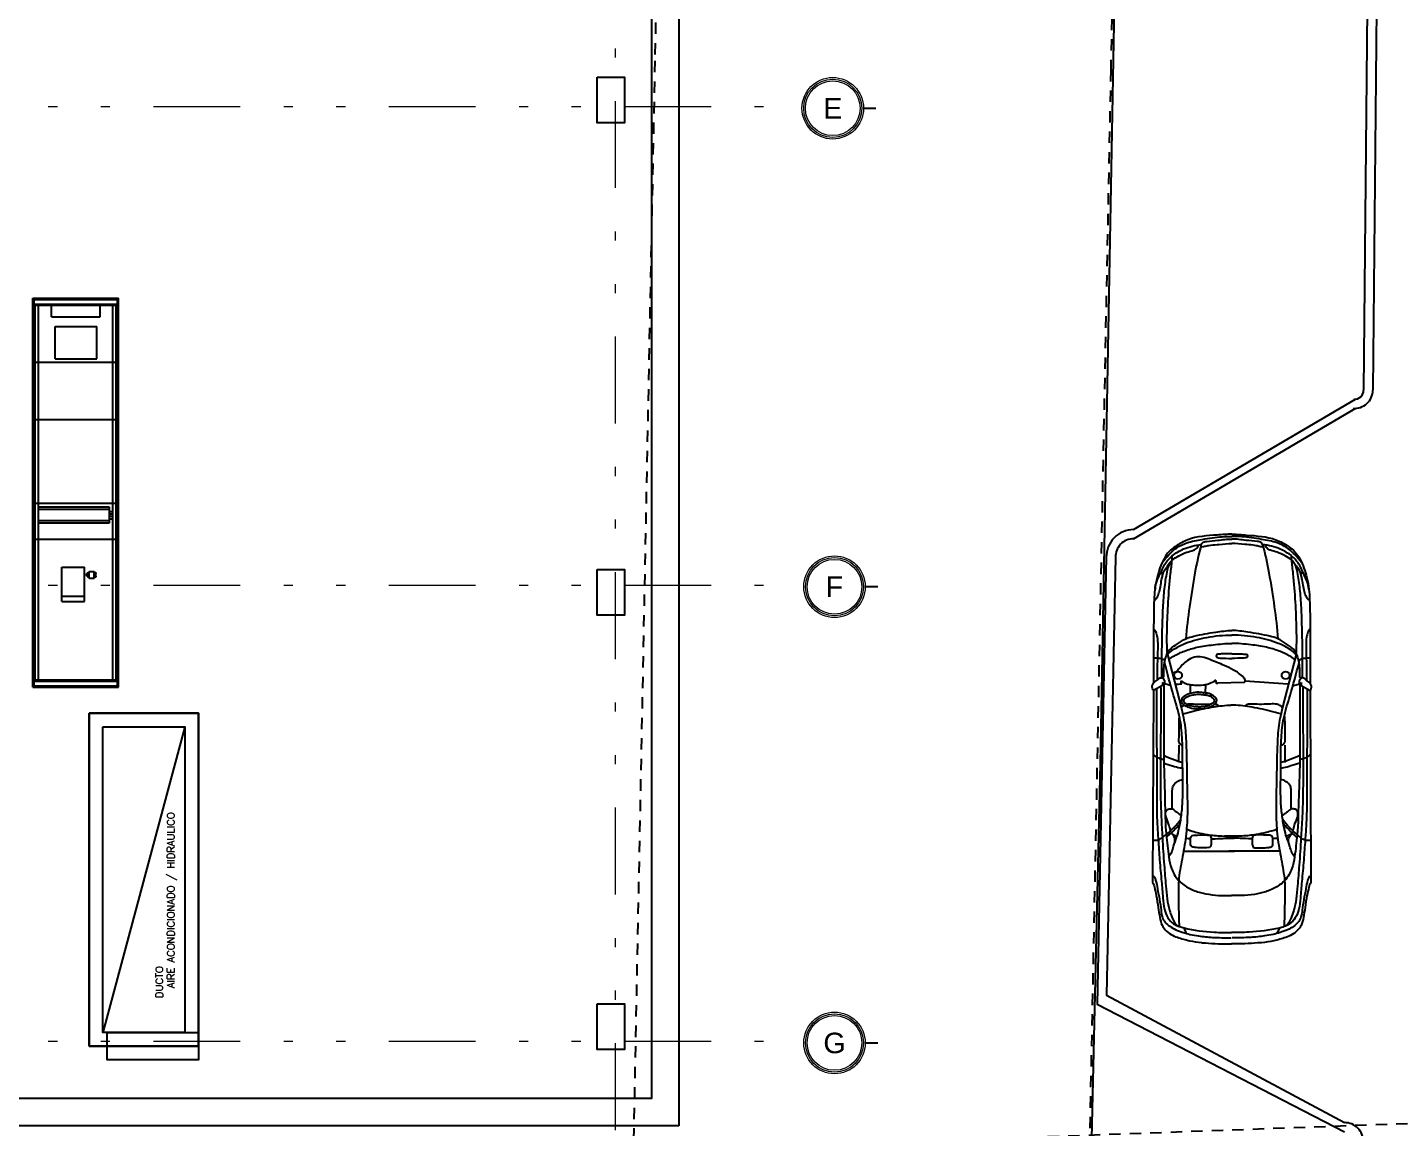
# Model space of a CAD drawing. Header units: millimetres. Extents: x 2056 to 4470, y 1400 to 3101.
# Drawn here: x 2316.67 to 2331.71, y 1516.87 to 1528.93 of the extents above; entities that cross this region are included whole.
import ezdxf
from ezdxf.enums import TextEntityAlignment as Align

# ---------------------------------------------------------------- set-up
doc = ezdxf.new("R2010")
doc.units = ezdxf.units.MM
doc.linetypes.add('DIVIDE', pattern=[31.75, 12.7, -6.35, 0, -6.35, 0, -6.35])
doc.linetypes.add('HIDDEN2', pattern=[0.1875, 0.125, -0.0625])
for name, color, linetype in [('0-PROYECCION', 8, 'HIDDEN2'), ('A-252', 252, 'Continuous'), ('A-253', 253, 'Continuous'), ('A-ANNO-DIMS-GRID', 195, 'Continuous'), ('A-ANNO-TEXT', 190, 'Continuous'), ('A-COLS-HTCH', 8, 'Continuous'), ('A-DUCT', 251, 'Continuous'), ('A-FLOR', 8, 'Continuous'), ('A-FURN', 252, 'Continuous'), ('A-GRID-COLS', 75, 'DIVIDE'), ('A-PLAN-2', 4, 'Continuous')]:
    doc.layers.add(name, color=color, linetype=linetype)
doc.layers.add('A-WALL', color=16, linetype='Continuous', lineweight=30)
doc.styles.add('ROMAN', font='arial.ttf')
doc.styles.add('ROMANS', font='romans')

# ---------------------------------------------------------------- blocks, each defined once
blk = doc.blocks.new('EJE LETRA')
at = {"const_width": 0.06}
blk.add_lwpolyline([(2.068, 0), (1.7, 0)], dxfattribs=at)
at = {"linetype": 'Continuous', "lineweight": 9}
for radius in [0.9, 0.85, 0.8]:
    blk.add_circle((0.8, 0), radius, dxfattribs=at)
at = {"lineweight": 9, "style": 'ROMAN'}
blk.add_attdef('A', (0.601, -0.273), '', height=0.6, dxfattribs=at)
blk = doc.blocks.new('EJES CUBIERTAS')
at = {"layer": 'A-COLS-HTCH'}
for points in [[(19.17, 14.145), (19.47, 14.145), (19.47, 13.645), (19.17, 13.645)], [(19.17, 8.751), (19.47, 8.751), (19.47, 8.251), (19.17, 8.251)], [(19.17, 3.991), (19.47, 3.991), (19.47, 3.491), (19.17, 3.491)], [(13.798, 3.678), (14.798, 3.678), (14.798, 3.378), (13.798, 3.378)]]:
    blk.add_lwpolyline(points, close=True, dxfattribs=at)
at = {"layer": 'A-GRID-COLS', "lineweight": 9, "ltscale": 0.075}
blk.add_line((19.37, 0.026), (19.37, 37.139), dxfattribs=at)
for points in [[(-3.765, 13.826), (21.433, 13.826)], [(-3.765, 8.581), (21.433, 8.581)], [(-3.765, 3.581), (21.433, 3.581)]]:
    blk.add_lwpolyline(points, dxfattribs=at)
at = {"layer": 'A-ANNO-DIMS-GRID'}
ref = blk.add_blockref('EJE LETRA', (21.453, 13.806, -0.229), dxfattribs=dict(at, xscale=0.375, yscale=0.3749999850988388, zscale=0.375))
ref.add_attrib('A', 'E', dxfattribs={"layer": '0', "lineweight": 9, "height": 0.225, "style": 'ROMAN'}).set_placement((21.753, 13.806, -0.229), align=Align.MIDDLE_CENTER)
ref = blk.add_blockref('EJE LETRA', (21.472, 8.562, -0.229), dxfattribs=dict(at, xscale=0.375, yscale=0.3749999850988388, zscale=0.375))
ref.add_attrib('A', 'F', dxfattribs={"layer": '0', "lineweight": 9, "height": 0.225, "style": 'ROMAN'}).set_placement((21.772, 8.562, -0.229), align=Align.MIDDLE_CENTER)
ref = blk.add_blockref('EJE LETRA', (21.472, 3.562, -0.229), dxfattribs=dict(at, xscale=0.375, yscale=0.3749999850988388, zscale=0.375))
ref.add_attrib('A', 'G', dxfattribs={"layer": '0', "lineweight": 9, "height": 0.225, "style": 'ROMAN'}).set_placement((21.772, 3.562, -0.229), align=Align.MIDDLE_CENTER)
blk = doc.blocks.new('CARRITO1')
for p, q in [((84.261, 353.856), (84.248, 353.869)), ((84.248, 353.869), (84.282, 353.869)), ((84.282, 353.785), (84.261, 353.856)), ((84.261, 353.856), (85.126, 353.855)), ((84.282, 353.869), (84.337, 353.97)), ((84.304, 353.889), (85.318, 353.891)), ((84.322, 353.936), (85.607, 353.932)), ((84.337, 353.97), (86.44, 353.975)), ((85.126, 353.855), (85.484, 353.844)), ((83.94, 353.817), (84.532, 353.662)), ((84.266, 353.726), (84.232, 353.257)), ((85.63, 353.762), (85.431, 353.761)), ((84.934, 353.691), (85.123, 353.693)), ((86.097, 353.637), (86.097, 353.078)), ((86.938, 353.633), (87, 353.605)), ((84.248, 353.244), (84.255, 352.957)), ((86.096, 352.581), (86.097, 353.139)), ((84.362, 352.822), (84.271, 352.824)), ((84.368, 352.658), (84.271, 352.658)), ((83.939, 352.404), (84.531, 352.559)), ((84.933, 352.529), (85.122, 352.526)), ((86.937, 352.584), (86.999, 352.611)), ((84.26, 352.365), (84.246, 352.352)), ((84.246, 352.352), (84.281, 352.352)), ((84.281, 352.436), (84.26, 352.365)), ((84.26, 352.365), (85.125, 352.365)), ((84.281, 352.352), (84.336, 352.251)), ((85.125, 352.365), (85.483, 352.375)), ((85.629, 352.456), (85.43, 352.458)), ((84.303, 352.332), (85.316, 352.328)), ((84.321, 352.284), (85.606, 352.287)), ((84.336, 352.251), (86.438, 352.242))]:
    blk.add_line(p, q)
for centre in [(84.169, 353.7), (84.168, 352.521)]:
    blk.add_ellipse(centre, major_axis=(0, 0.0429), ratio=0.983266, start_param=4.712389, end_param=10.995574)
for points, knots in [([(82.622, 353.112), (82.622, 353.166), (82.638, 353.327), (82.648, 353.548), (82.743, 353.715), (82.812, 353.807), (82.896, 353.861), (82.993, 353.904), (83.106, 353.933), (83.184, 353.953), (83.227, 353.954)], [0, 0, 0, 0, 0.16039, 0.479033, 0.632967, 0.722015, 0.817474, 0.927562, 1.03733, 1.167094, 1.167094, 1.167094, 1.167094]), ([(82.933, 353.875), (82.905, 353.852), (82.853, 353.808), (82.771, 353.725), (82.707, 353.6), (82.682, 353.457), (82.655, 353.293), (82.647, 353.183), (82.647, 353.112)], [0, 0, 0, 0, 0.1095129, 0.2035347, 0.3452507, 0.5161382, 0.6275464, 0.8383798, 0.8383798, 0.8383798, 0.8383798]), ([(83.227, 353.954), (83.168, 353.952), (83.071, 353.903), (82.943, 353.849), (82.848, 353.759), (82.77, 353.629), (82.744, 353.514), (82.736, 353.447)], [0, 0, 0, 0, 0.1772572, 0.3124951, 0.4151678, 0.5597243, 0.7575412, 0.7575412, 0.7575412, 0.7575412]), ([(83.049, 353.895), (83.051, 353.885), (83.049, 353.863), (83.022, 353.855), (82.991, 353.832), (82.951, 353.803), (82.894, 353.762), (82.859, 353.69), (82.819, 353.615), (82.806, 353.553), (82.792, 353.518), (82.779, 353.492), (82.756, 353.483), (82.741, 353.481)], [0, 0, 0, 0, 0.0304541, 0.0502818, 0.0786089, 0.1479133, 0.1986294, 0.2831705, 0.3780326, 0.4523267, 0.4667809, 0.4902599, 0.5347198, 0.5347198, 0.5347198, 0.5347198]), ([(82.946, 353.796), (82.967, 353.81), (83.023, 353.823), (83.139, 353.845), (83.303, 353.864), (83.508, 353.873), (83.739, 353.88), (83.969, 353.882), (84.127, 353.882), (84.197, 353.883)], [0, 0, 0, 0, 0.076148, 0.165903, 0.355672, 0.569871, 0.782325, 1.050047, 1.257936, 1.257936, 1.257936, 1.257936]), ([(83.345, 353.964), (83.343, 353.953), (83.317, 353.928), (83.266, 353.91), (83.196, 353.893), (83.131, 353.885), (83.078, 353.873), (83.051, 353.865), (83.039, 353.862)], [0, 0, 0, 0, 0.034703, 0.0959761, 0.1659336, 0.2471559, 0.2929944, 0.3295918, 0.3295918, 0.3295918, 0.3295918]), ([(83.227, 353.954), (83.265, 353.961), (83.411, 353.967), (83.662, 353.97), (83.967, 353.967), (84.165, 353.97), (84.256, 353.971)], [0, 0, 0, 0, 0.114897, 0.437061, 0.754269, 1.029686, 1.029686, 1.029686, 1.029686]), ([(83.666, 353.967), (83.671, 353.955), (83.704, 353.942), (83.761, 353.925), (83.86, 353.923), (84.017, 353.929), (84.144, 353.93), (84.224, 353.93)], [0, 0, 0, 0, 0.0364992, 0.0923739, 0.1867837, 0.3273982, 0.5667068, 0.5667068, 0.5667068, 0.5667068]), ([(84.178, 353.855), (84.15, 353.855), (84.095, 353.858), (84.015, 353.846), (83.941, 353.828), (83.872, 353.783), (83.824, 353.704), (83.765, 353.623), (83.727, 353.478), (83.698, 353.31), (83.678, 353.17), (83.678, 353.111)], [0, 0, 0, 0, 0.082256, 0.165174, 0.241383, 0.30939, 0.405348, 0.511507, 0.603349, 0.843635, 1.017671, 1.017671, 1.017671, 1.017671]), ([(83.979, 353.97), (83.98, 353.95), (83.983, 353.916), (83.987, 353.868), (84.006, 353.851), (84.014, 353.844)], [0, 0, 0, 0, 1.462159, 2.651105, 3.386321, 3.386321, 3.386321, 3.386321]), ([(84.197, 353.883), (84.195, 353.875), (84.197, 353.859), (84.182, 353.856), (84.178, 353.855)], [0, 0, 0, 0, 0.02274132, 0.03717479, 0.03717479, 0.03717479, 0.03717479]), ([(84.337, 353.97), (84.33, 353.975), (84.306, 353.99), (84.251, 353.978), (84.228, 353.929), (84.184, 353.889), (84.217, 353.847), (84.25, 353.845), (84.261, 353.856)], [0, 0, 0, 0, 0.024864, 0.0846267, 0.1362471, 0.1900683, 0.2245199, 0.2681841, 0.2681841, 0.2681841, 0.2681841]), ([(85.037, 353.971), (85.048, 353.96), (85.07, 353.935), (85.084, 353.894), (85.091, 353.865), (85.091, 353.852)], [1.808086, 1.808086, 1.808086, 1.808086, 2.918874, 4.131288, 5.10151, 5.10151, 5.10151, 5.10151]), ([(85.047, 353.855), (85.064, 353.826), (85.087, 353.755), (85.118, 353.687), (85.124, 353.648)], [0, 0, 0, 0, 0.1000351, 0.2184418, 0.2184418, 0.2184418, 0.2184418]), ([(85.13, 353.855), (85.144, 353.824), (85.159, 353.763), (85.182, 353.695), (85.186, 353.657), (85.186, 353.648)], [0, 0, 0, 0, 2.528586, 4.711885, 5.408215, 5.408215, 5.408215, 5.408215]), ([(85.318, 353.891), (85.453, 353.891), (85.664, 353.887), (85.974, 353.866), (86.15, 353.859), (86.249, 353.847)], [0, 0, 0, 0, 0.4042759, 0.6333827, 0.9326252, 0.9326252, 0.9326252, 0.9326252]), ([(85.607, 353.932), (85.674, 353.931), (85.795, 353.927), (85.99, 353.913), (86.198, 353.9), (86.411, 353.879), (86.591, 353.863), (86.726, 353.852), (86.826, 353.813), (86.894, 353.754), (86.923, 353.687), (86.964, 353.54), (86.984, 353.346), (86.989, 353.172), (86.989, 353.108)], [0, 0, 0, 0, 0.198873, 0.363323, 0.587433, 0.823543, 1.004622, 1.129816, 1.230113, 1.320655, 1.388577, 1.443334, 1.771447, 1.958652, 1.958652, 1.958652, 1.958652]), ([(85.979, 353.975), (85.977, 353.955), (85.983, 353.914), (85.947, 353.867), (85.878, 353.78), (85.81, 353.712), (85.748, 353.668)], [0, 0, 0, 0, 0.0597371, 0.1139981, 0.1672498, 0.3938869, 0.3938869, 0.3938869, 0.3938869]), ([(86.368, 353.972), (86.371, 353.965), (86.387, 353.952), (86.434, 353.934), (86.517, 353.922), (86.625, 353.898), (86.731, 353.884), (86.818, 353.873), (86.881, 353.838), (86.925, 353.785), (86.962, 353.719), (86.988, 353.642), (87.012, 353.559), (87.02, 353.502), (87.024, 353.47)], [0, 0, 0, 0, 0.0219205, 0.0572122, 0.1522539, 0.2718866, 0.3894011, 0.4710097, 0.5346344, 0.5986698, 0.6733118, 0.758696, 0.8351341, 0.9293726, 0.9293726, 0.9293726, 0.9293726]), ([(86.44, 353.975), (86.456, 353.965), (86.506, 353.953), (86.596, 353.93), (86.708, 353.915), (86.816, 353.898), (86.903, 353.879), (86.966, 353.833), (87.013, 353.775), (87.05, 353.683), (87.08, 353.571), (87.098, 353.468), (87.101, 353.41), (87.101, 353.396)], [0, 0, 0, 0, 0.056668, 0.14946, 0.28161, 0.392935, 0.481686, 0.542967, 0.622845, 0.69797, 0.833643, 0.965665, 1.00577, 1.00577, 1.00577, 1.00577]), ([(83.94, 353.817), (83.85, 353.823), (83.658, 353.822), (83.364, 353.81), (83.109, 353.791), (82.956, 353.772), (82.906, 353.767)], [0, 0, 0, 0, 0.269375, 0.574535, 0.885339, 1.036319, 1.036319, 1.036319, 1.036319]), ([(83.94, 353.817), (83.919, 353.793), (83.87, 353.732), (83.8, 353.588), (83.746, 353.375), (83.728, 353.202), (83.727, 353.111)], [0, 0, 0, 0, 0.0947759, 0.2311242, 0.4700259, 0.7400315, 0.7400315, 0.7400315, 0.7400315]), ([(83.995, 353.8), (83.98, 353.782), (83.944, 353.727), (83.899, 353.623), (83.855, 353.482), (83.833, 353.307), (83.819, 353.18), (83.819, 353.111)], [0, 0, 0, 0, 0.0708922, 0.1925846, 0.3348457, 0.5072814, 0.7109928, 0.7109928, 0.7109928, 0.7109928]), ([(86.158, 353.799), (86.143, 353.786), (86.107, 353.762), (86.031, 353.746), (85.946, 353.709), (85.83, 353.681), (85.695, 353.658), (85.489, 353.641), (85.249, 353.649), (85.019, 353.647), (84.823, 353.653), (84.624, 353.675), (84.355, 353.763), (84.15, 353.816), (84.03, 353.848)], [0, 0, 0, 0, 0.05975, 0.126928, 0.230034, 0.336675, 0.482225, 0.641324, 0.954906, 1.203173, 1.330375, 1.542773, 1.802261, 2.175545, 2.175545, 2.175545, 2.175545]), ([(85.431, 353.761), (85.414, 353.761), (85.374, 353.756), (85.333, 353.709), (85.312, 353.667), (85.313, 353.646)], [0, 0, 0, 0, 0.0486628, 0.1144515, 0.1777721, 0.1777721, 0.1777721, 0.1777721]), ([(85.484, 353.844), (85.544, 353.843), (85.67, 353.837), (85.814, 353.838), (85.979, 353.82), (86.121, 353.806), (86.246, 353.785), (86.287, 353.769)], [0, 0, 0, 0, 0.1783018, 0.3787173, 0.431954, 0.6762374, 0.8077184, 0.8077184, 0.8077184, 0.8077184]), ([(85.871, 353.781), (85.849, 353.786), (85.799, 353.798), (85.736, 353.829), (85.675, 353.841), (85.633, 353.815), (85.633, 353.781), (85.633, 353.752), (85.656, 353.736), (85.675, 353.701), (85.701, 353.679), (85.706, 353.66)], [0, 0, 0, 0, 0.0655106, 0.1550445, 0.2094604, 0.2438604, 0.287164, 0.3001388, 0.3275984, 0.3616951, 0.4200969, 0.4200969, 0.4200969, 0.4200969]), ([(85.942, 353.823), (85.926, 353.804), (85.879, 353.752), (85.829, 353.703), (85.794, 353.675)], [0, 0, 0, 0, 1.868162, 5.271297, 5.271297, 5.271297, 5.271297]), ([(85.898, 353.768), (85.91, 353.764), (85.922, 353.741), (85.931, 353.718), (85.934, 353.708)], [0, 0, 0, 0, 0.983949, 1.771691, 1.771691, 1.771691, 1.771691]), ([(85.995, 353.731), (85.977, 353.732), (85.938, 353.73), (85.914, 353.761), (85.898, 353.768)], [0, 0, 0, 0, 0.0535488, 0.1060573, 0.1060573, 0.1060573, 0.1060573]), ([(86.249, 353.847), (86.325, 353.844), (86.449, 353.832), (86.614, 353.818), (86.734, 353.797), (86.835, 353.758), (86.913, 353.723), (86.923, 353.682)], [0, 0, 0, 0, 0.2277977, 0.3719478, 0.4996814, 0.5863441, 0.709615, 0.709615, 0.709615, 0.709615]), ([(86.287, 353.769), (86.31, 353.761), (86.357, 353.738), (86.439, 353.68), (86.506, 353.578), (86.547, 353.475), (86.559, 353.412), (86.563, 353.393)], [0, 0, 0, 0, 0.0720749, 0.1581284, 0.2958089, 0.4262456, 0.4842292, 0.4842292, 0.4842292, 0.4842292]), ([(82.736, 353.447), (82.837, 353.477), (83.065, 353.523), (83.41, 353.576), (83.652, 353.608), (83.769, 353.616)], [0, 0, 0, 0, 0.317374, 0.69576, 1.04714, 1.04714, 1.04714, 1.04714]), ([(84.521, 353.663), (84.511, 353.657), (84.493, 353.634), (84.479, 353.582), (84.49, 353.47), (84.486, 353.369), (84.485, 353.275), (84.499, 353.259), (84.507, 353.253)], [0, 0, 0, 0, 0.842998, 2.122875, 3.997599, 9.174838, 10.012722, 10.751336, 10.751336, 10.751336, 10.751336]), ([(84.592, 353.644), (84.583, 353.607), (84.549, 353.496), (84.513, 353.315), (84.496, 353.17), (84.496, 353.101)], [0, 0, 0, 0, 0.1139079, 0.3411539, 0.543502, 0.543502, 0.543502, 0.543502]), ([(84.532, 353.662), (84.556, 353.656), (84.618, 353.644), (84.717, 353.622), (84.834, 353.614), (85.041, 353.603), (85.327, 353.603), (85.655, 353.59), (85.939, 353.607), (86.181, 353.651), (86.412, 353.697), (86.651, 353.688), (86.819, 353.69), (86.915, 353.683), (86.923, 353.682)], [0, 0, 0, 0, 0.073325, 0.188896, 0.303039, 0.425821, 0.811242, 1.159737, 1.41058, 1.660623, 1.899627, 2.11145, 2.377727, 2.401703, 2.401703, 2.401703, 2.401703]), ([(84.62, 353.687), (84.662, 353.691), (84.749, 353.689), (84.842, 353.691), (84.91, 353.693), (84.928, 353.671), (84.936, 353.656), (84.938, 353.65)], [0, 0, 0, 0, 3.267856, 6.568708, 7.399663, 8.099385, 8.621705, 8.621705, 8.621705, 8.621705]), ([(85.854, 353.604), (85.863, 353.592), (85.875, 353.551), (85.894, 353.476), (85.92, 353.364), (85.933, 353.21), (85.933, 353.094), (85.933, 353.03)], [0, 0, 0, 0, 0.0451009, 0.1211996, 0.2308505, 0.385263, 0.5739042, 0.5739042, 0.5739042, 0.5739042]), ([(85.917, 353.41), (85.917, 353.443), (85.922, 353.485), (85.921, 353.54), (85.949, 353.565), (85.986, 353.556), (86.022, 353.565), (86.044, 353.551), (86.053, 353.533), (86.061, 353.47), (86.062, 353.41), (86.057, 353.348), (86.041, 353.338), (86.018, 353.334), (85.985, 353.336), (85.953, 353.332), (85.921, 353.343), (85.919, 353.376), (85.917, 353.397), (85.917, 353.41)], [0, 0, 0, 0, 0.0969044, 0.1295913, 0.1506192, 0.1985921, 0.2360698, 0.2557908, 0.2719711, 0.2929882, 0.44406, 0.4519132, 0.4720918, 0.4918599, 0.5228758, 0.5707096, 0.5892096, 0.6145759, 0.654681, 0.654681, 0.654681, 0.654681]), ([(82.736, 353.447), (82.725, 353.445), (82.706, 353.426), (82.699, 353.361), (82.69, 353.256), (82.675, 353.163), (82.675, 353.112)], [0, 0, 0, 0, 0.0314754, 0.0702057, 0.1915753, 0.3439346, 0.3439346, 0.3439346, 0.3439346]), ([(82.758, 353.451), (82.761, 353.45), (82.761, 353.432), (82.755, 353.407), (82.741, 353.35), (82.738, 353.297), (82.731, 353.213), (82.724, 353.158), (82.724, 353.112)], [0, 0, 0, 0, 0.0114788, 0.0403472, 0.0875838, 0.1755608, 0.1991501, 0.3369659, 0.3369659, 0.3369659, 0.3369659]), ([(87.024, 353.47), (87.034, 353.42), (87.044, 353.3), (87.046, 353.181), (87.046, 353.113)], [0, 0, 0, 0, 0.1502861, 0.3522699, 0.3522699, 0.3522699, 0.3522699]), ([(83.933, 353.111), (83.933, 353.14), (83.931, 353.188), (83.937, 353.24), (83.936, 353.277), (83.954, 353.282), (83.968, 353.281), (83.979, 353.266), (83.981, 353.207), (83.983, 353.155), (83.985, 353.111)], [0, 0, 0, 0, 0.0857277, 0.1381048, 0.1641986, 0.1769751, 0.1890325, 0.2028129, 0.2286049, 0.3592554, 0.3592554, 0.3592554, 0.3592554]), ([(84.248, 353.244), (84.246, 353.25), (84.225, 353.267), (84.181, 353.232), (84.145, 353.189), (84.102, 353.115), (84.052, 353.012), (84.007, 352.896), (83.965, 352.789), (83.965, 352.699), (84.002, 352.624), (84.05, 352.567), (84.102, 352.532), (84.131, 352.495), (84.146, 352.47), (84.149, 352.459)], [0, 0, 0, 0, 0.527288, 1.647451, 3.487558, 5.099073, 7.968657, 12.238313, 14.475187, 16.613757, 18.744202, 20.639343, 22.223389, 23.452731, 24.286529, 24.286529, 24.286529, 24.286529]), ([(85.961, 353.335), (85.961, 353.33), (85.958, 353.246), (85.955, 353.162), (85.952, 353.082)], [11.235438, 11.235438, 11.235438, 11.235438, 11.552536, 17.586883, 17.586883, 17.586883, 17.586883]), ([(86.563, 353.393), (86.572, 353.346), (86.586, 353.251), (86.582, 353.156), (86.582, 353.108)], [0, 0, 0, 0, 0.140379, 0.2808468, 0.2808468, 0.2808468, 0.2808468]), ([(82.622, 353.112), (82.622, 353.057), (82.637, 352.897), (82.647, 352.675), (82.742, 352.509), (82.811, 352.416), (82.895, 352.362), (82.991, 352.319), (83.104, 352.29), (83.183, 352.27), (83.226, 352.269)], [0, 0, 0, 0, 0.16039, 0.479033, 0.632967, 0.722015, 0.817474, 0.927562, 1.03733, 1.167094, 1.167094, 1.167094, 1.167094]), ([(82.932, 352.348), (82.904, 352.371), (82.851, 352.415), (82.77, 352.499), (82.706, 352.624), (82.682, 352.766), (82.654, 352.931), (82.647, 353.04), (82.647, 353.112)], [0, 0, 0, 0, 0.1095129, 0.2035347, 0.3452507, 0.5161382, 0.6275464, 0.8383798, 0.8383798, 0.8383798, 0.8383798]), ([(82.735, 352.776), (82.725, 352.778), (82.705, 352.798), (82.698, 352.863), (82.69, 352.968), (82.675, 353.06), (82.675, 353.112)], [0, 0, 0, 0, 0.0314754, 0.0702057, 0.1915753, 0.3439346, 0.3439346, 0.3439346, 0.3439346]), ([(82.757, 352.772), (82.761, 352.773), (82.76, 352.792), (82.754, 352.817), (82.741, 352.873), (82.737, 352.926), (82.731, 353.011), (82.724, 353.065), (82.724, 353.112)], [0, 0, 0, 0, 0.0114788, 0.0403472, 0.0875838, 0.1755608, 0.1991501, 0.3369659, 0.3369659, 0.3369659, 0.3369659]), ([(84.176, 352.366), (84.149, 352.366), (84.094, 352.363), (84.014, 352.375), (83.94, 352.393), (83.871, 352.439), (83.823, 352.517), (83.764, 352.599), (83.726, 352.744), (83.698, 352.912), (83.678, 353.052), (83.678, 353.111)], [0, 0, 0, 0, 0.082256, 0.165174, 0.241383, 0.30939, 0.405348, 0.511507, 0.603349, 0.843635, 1.017671, 1.017671, 1.017671, 1.017671]), ([(83.939, 352.404), (83.918, 352.429), (83.869, 352.49), (83.799, 352.634), (83.746, 352.847), (83.727, 353.019), (83.727, 353.111)], [0, 0, 0, 0, 0.0947759, 0.2311242, 0.4700259, 0.7400315, 0.7400315, 0.7400315, 0.7400315]), ([(83.994, 352.421), (83.979, 352.439), (83.943, 352.494), (83.898, 352.598), (83.854, 352.74), (83.833, 352.915), (83.819, 353.042), (83.819, 353.111)], [0, 0, 0, 0, 0.0708922, 0.1925846, 0.3348457, 0.5072814, 0.7109928, 0.7109928, 0.7109928, 0.7109928]), ([(83.933, 353.111), (83.933, 353.082), (83.931, 353.033), (83.937, 352.982), (83.936, 352.945), (83.954, 352.939), (83.967, 352.94), (83.979, 352.956), (83.981, 353.014), (83.983, 353.066), (83.985, 353.111)], [0, 0, 0, 0, 0.0857277, 0.1381048, 0.1641986, 0.1769751, 0.1890325, 0.2028129, 0.2286049, 0.3592554, 0.3592554, 0.3592554, 0.3592554]), ([(85.606, 352.287), (85.672, 352.287), (85.793, 352.291), (85.989, 352.305), (86.197, 352.318), (86.409, 352.338), (86.589, 352.354), (86.725, 352.365), (86.825, 352.404), (86.893, 352.462), (86.922, 352.53), (86.963, 352.676), (86.984, 352.87), (86.989, 353.045), (86.989, 353.108)], [0, 0, 0, 0, 0.198873, 0.363323, 0.587433, 0.823543, 1.004622, 1.129816, 1.230113, 1.320655, 1.388577, 1.443334, 1.771447, 1.958652, 1.958652, 1.958652, 1.958652]), ([(85.853, 352.614), (85.862, 352.626), (85.875, 352.667), (85.894, 352.742), (85.92, 352.855), (85.932, 353.008), (85.933, 353.124), (85.934, 353.188)], [0, 0, 0, 0, 0.0451009, 0.1211996, 0.2308505, 0.385263, 0.5739042, 0.5739042, 0.5739042, 0.5739042]), ([(85.961, 352.883), (85.961, 352.888), (85.958, 352.972), (85.955, 353.056), (85.952, 353.136)], [11.235438, 11.235438, 11.235438, 11.235438, 11.552536, 17.586883, 17.586883, 17.586883, 17.586883]), ([(86.562, 352.824), (86.572, 352.871), (86.586, 352.965), (86.582, 353.061), (86.582, 353.108)], [0, 0, 0, 0, 0.140379, 0.2808468, 0.2808468, 0.2808468, 0.2808468]), ([(87.023, 352.746), (87.034, 352.796), (87.043, 352.916), (87.046, 353.035), (87.046, 353.103)], [0, 0, 0, 0, 0.1502861, 0.3522699, 0.3522699, 0.3522699, 0.3522699]), ([(84.261, 352.563), (84.257, 352.561), (84.25, 352.555), (84.235, 352.552), (84.233, 352.561), (84.235, 352.567), (84.241, 352.575), (84.251, 352.583), (84.259, 352.603), (84.271, 352.642), (84.278, 352.71), (84.278, 352.78), (84.266, 352.848), (84.245, 352.888), (84.237, 352.921), (84.22, 352.928), (84.226, 352.934), (84.232, 352.937), (84.241, 352.936), (84.248, 352.938), (84.26, 352.936), (84.255, 352.95), (84.255, 352.957)], [0, 0, 0, 0, 0.0138597, 0.0278304, 0.0329137, 0.0379971, 0.0465756, 0.0592704, 0.0762214, 0.1105991, 0.1789801, 0.2766959, 0.3173629, 0.3800771, 0.4110544, 0.4160421, 0.4210284, 0.4277212, 0.4387433, 0.4448131, 0.4508005, 0.4694463, 0.4694463, 0.4694463, 0.4694463]), ([(84.485, 352.922), (84.485, 352.93), (84.487, 352.948), (84.499, 352.961), (84.506, 352.968)], [9.436432, 9.436432, 9.436432, 9.436432, 10.012722, 10.751336, 10.751336, 10.751336, 10.751336]), ([(84.591, 352.576), (84.582, 352.614), (84.548, 352.724), (84.515, 352.899), (84.496, 353.039), (84.496, 353.101)], [0, 0, 0, 0, 0.1139079, 0.3411539, 0.5260188, 0.5260188, 0.5260188, 0.5260188]), ([(84.362, 352.822), (84.359, 352.809), (84.371, 352.881), (84.388, 352.901), (84.414, 352.937), (84.443, 352.947), (84.475, 352.941), (84.496, 352.905), (84.526, 352.859), (84.537, 352.794), (84.537, 352.721), (84.527, 352.654), (84.506, 352.6), (84.481, 352.566), (84.453, 352.555), (84.432, 352.56), (84.414, 352.566), (84.399, 352.587), (84.374, 352.623), (84.359, 352.703), (84.35, 352.734), (84.364, 352.835), (84.362, 352.822)], [0, 0, 0, 0, 0.03969, 0.089634, 0.13125, 0.1542862, 0.1797268, 0.2207266, 0.2680991, 0.3447665, 0.4095645, 0.4843001, 0.541515, 0.5817687, 0.6060665, 0.6262474, 0.6436722, 0.6634686, 0.6988791, 0.7758465, 0.8696394, 0.907731, 0.907731, 0.907731, 0.907731]), ([(84.387, 352.824), (84.387, 352.828), (84.388, 352.832), (84.39, 352.843), (84.391, 352.848), (84.395, 352.864), (84.397, 352.87), (84.401, 352.879), (84.403, 352.882), (84.407, 352.888), (84.409, 352.889), (84.415, 352.897), (84.419, 352.903), (84.426, 352.911), (84.429, 352.913), (84.433, 352.916), (84.435, 352.917), (84.439, 352.919), (84.441, 352.92), (84.446, 352.92), (84.45, 352.92), (84.454, 352.919), (84.455, 352.918), (84.458, 352.917), (84.46, 352.916), (84.464, 352.911), (84.467, 352.907), (84.472, 352.899), (84.475, 352.893), (84.481, 352.884), (84.484, 352.88), (84.49, 352.869), (84.493, 352.864), (84.498, 352.853), (84.501, 352.847), (84.504, 352.834), (84.506, 352.828), (84.51, 352.807), (84.511, 352.793), (84.513, 352.764), (84.513, 352.75), (84.511, 352.707), (84.507, 352.678), (84.496, 352.641), (84.492, 352.631), (84.485, 352.616), (84.482, 352.61), (84.476, 352.6), (84.473, 352.596), (84.466, 352.589), (84.464, 352.587), (84.457, 352.583), (84.454, 352.582), (84.45, 352.582), (84.449, 352.581), (84.446, 352.582), (84.444, 352.582), (84.439, 352.583), (84.436, 352.584), (84.432, 352.586), (84.431, 352.586), (84.43, 352.587), (84.43, 352.587), (84.429, 352.588), (84.428, 352.588), (84.426, 352.591), (84.425, 352.593), (84.421, 352.598), (84.419, 352.601), (84.416, 352.605), (84.415, 352.607), (84.411, 352.614), (84.408, 352.618), (84.404, 352.626), (84.402, 352.631), (84.398, 352.64), (84.397, 352.645), (84.392, 352.66), (84.39, 352.671), (84.386, 352.687), (84.385, 352.693), (84.383, 352.704), (84.382, 352.708), (84.38, 352.721), (84.379, 352.729), (84.379, 352.748), (84.379, 352.753), (84.38, 352.765), (84.381, 352.771), (84.383, 352.791), (84.385, 352.807), (84.386, 352.818), (84.386, 352.82), (84.386, 352.822), (84.386, 352.822), (84.387, 352.823), (84.387, 352.824), (84.387, 352.824)], [0.497033, 0.497033, 0.497033, 0.497033, 0.723444, 0.723444, 0.974636, 0.974636, 1.50964, 1.50964, 2.044645, 2.044645, 2.271061, 2.271061, 2.862376, 2.862376, 3.217654, 3.217654, 3.537253, 3.537253, 3.856852, 3.856852, 4.368613, 4.368613, 4.584627, 4.584627, 4.99269, 4.99269, 5.400753, 5.400753, 5.808816, 5.808816, 6.216879, 6.216879, 6.778716, 6.778716, 7.350371, 7.350371, 7.922025, 7.922025, 9.065335, 9.065335, 10.208644, 10.208644, 12.495263, 12.495263, 13.409896, 13.409896, 13.929088, 13.929088, 14.44828, 14.44828, 14.909885, 14.909885, 15.371489, 15.371489, 15.62524, 15.62524, 15.87899, 15.87899, 16.120875, 16.120875, 16.36276, 16.36276, 16.51635, 16.51635, 16.669941, 16.669941, 16.921521, 16.921521, 17.136676, 17.136676, 17.351831, 17.351831, 17.782142, 17.782142, 18.204974, 18.204974, 18.627807, 18.627807, 19.473473, 19.473473, 19.978923, 19.978923, 20.484372, 20.484372, 21.475119, 21.475119, 21.859144, 21.859144, 22.162884, 22.162884, 22.770362, 22.770362, 22.900493, 22.900493, 22.951221, 22.951221, 22.964298, 22.964298, 22.964298, 22.964298]), ([(84.485, 352.616), (84.484, 352.621), (84.479, 352.651), (84.488, 352.738), (84.487, 352.818), (84.486, 352.876)], [1.749253, 1.749253, 1.749253, 1.749253, 2.122875, 3.997599, 8.307432, 8.307432, 8.307432, 8.307432]), ([(85.916, 352.808), (85.916, 352.775), (85.921, 352.733), (85.92, 352.679), (85.948, 352.653), (85.985, 352.662), (86.021, 352.653), (86.044, 352.667), (86.052, 352.684), (86.06, 352.748), (86.061, 352.808), (86.056, 352.87), (86.041, 352.88), (86.018, 352.884), (85.984, 352.881), (85.953, 352.886), (85.921, 352.875), (85.919, 352.842), (85.916, 352.822), (85.916, 352.808)], [0, 0, 0, 0, 0.0969044, 0.1295913, 0.1506192, 0.1985921, 0.2360698, 0.2557908, 0.2719711, 0.2929882, 0.44406, 0.4519132, 0.4720918, 0.4918599, 0.5228758, 0.5707096, 0.5892096, 0.6145759, 0.654681, 0.654681, 0.654681, 0.654681]), ([(86.285, 352.449), (86.308, 352.456), (86.356, 352.48), (86.438, 352.537), (86.506, 352.639), (86.547, 352.742), (86.559, 352.805), (86.562, 352.824)], [0, 0, 0, 0, 0.0720749, 0.1581284, 0.2958089, 0.4262456, 0.4842292, 0.4842292, 0.4842292, 0.4842292]), ([(86.438, 352.242), (86.454, 352.252), (86.504, 352.264), (86.595, 352.287), (86.706, 352.301), (86.815, 352.319), (86.902, 352.337), (86.965, 352.383), (87.011, 352.441), (87.049, 352.533), (87.079, 352.645), (87.097, 352.748), (87.1, 352.806), (87.101, 352.82)], [0, 0, 0, 0, 0.056668, 0.14946, 0.28161, 0.392935, 0.481686, 0.542967, 0.622845, 0.69797, 0.833643, 0.965665, 1.00577, 1.00577, 1.00577, 1.00577]), ([(82.735, 352.776), (82.837, 352.746), (83.065, 352.7), (83.41, 352.646), (83.651, 352.614), (83.768, 352.606)], [0, 0, 0, 0, 0.317374, 0.69576, 1.04714, 1.04714, 1.04714, 1.04714]), ([(83.226, 352.269), (83.167, 352.27), (83.07, 352.32), (82.942, 352.374), (82.847, 352.464), (82.769, 352.595), (82.743, 352.71), (82.735, 352.776)], [0, 0, 0, 0, 0.1772572, 0.3124951, 0.4151678, 0.5597243, 0.7575412, 0.7575412, 0.7575412, 0.7575412]), ([(83.048, 352.328), (83.05, 352.338), (83.048, 352.36), (83.021, 352.368), (82.989, 352.391), (82.949, 352.42), (82.893, 352.461), (82.858, 352.533), (82.818, 352.608), (82.805, 352.67), (82.792, 352.705), (82.779, 352.731), (82.755, 352.741), (82.74, 352.742)], [0, 0, 0, 0, 0.0304541, 0.0502818, 0.0786089, 0.1479133, 0.1986294, 0.2831705, 0.3780326, 0.4523267, 0.4667809, 0.4902599, 0.5347198, 0.5347198, 0.5347198, 0.5347198]), ([(86.367, 352.245), (86.37, 352.252), (86.385, 352.265), (86.433, 352.283), (86.516, 352.295), (86.624, 352.319), (86.729, 352.333), (86.817, 352.343), (86.88, 352.378), (86.923, 352.432), (86.961, 352.498), (86.987, 352.574), (87.011, 352.657), (87.02, 352.715), (87.023, 352.746)], [0, 0, 0, 0, 0.0219205, 0.0572122, 0.1522539, 0.2718866, 0.3894011, 0.4710097, 0.5346344, 0.5986698, 0.6733118, 0.758696, 0.8351341, 0.9293726, 0.9293726, 0.9293726, 0.9293726]), ([(86.157, 352.419), (86.141, 352.431), (86.106, 352.456), (86.03, 352.471), (85.945, 352.509), (85.829, 352.537), (85.694, 352.56), (85.488, 352.578), (85.248, 352.57), (85.018, 352.572), (84.822, 352.566), (84.623, 352.545), (84.354, 352.458), (84.149, 352.405), (84.029, 352.373)], [0, 0, 0, 0, 0.05975, 0.126928, 0.230034, 0.336675, 0.482225, 0.641324, 0.954906, 1.203173, 1.330375, 1.542773, 1.802261, 2.175545, 2.175545, 2.175545, 2.175545]), ([(84.52, 352.557), (84.51, 352.563), (84.502, 352.574), (84.496, 352.585), (84.496, 352.587)], [0, 0, 0, 0, 0.8429982, 0.9626806, 0.9626806, 0.9626806, 0.9626806]), ([(84.531, 352.559), (84.555, 352.565), (84.617, 352.576), (84.716, 352.598), (84.833, 352.606), (85.04, 352.616), (85.326, 352.616), (85.654, 352.628), (85.938, 352.611), (86.18, 352.566), (86.411, 352.52), (86.65, 352.529), (86.818, 352.526), (86.914, 352.534), (86.922, 352.534)], [0, 0, 0, 0, 0.073325, 0.188896, 0.303039, 0.425821, 0.811242, 1.159737, 1.41058, 1.660623, 1.899627, 2.11145, 2.377727, 2.401703, 2.401703, 2.401703, 2.401703]), ([(84.619, 352.533), (84.661, 352.529), (84.748, 352.532), (84.841, 352.529), (84.909, 352.526), (84.927, 352.549), (84.935, 352.563), (84.937, 352.57)], [0, 0, 0, 0, 3.267856, 6.568708, 7.399663, 8.099385, 8.621705, 8.621705, 8.621705, 8.621705]), ([(85.045, 352.364), (85.063, 352.393), (85.086, 352.464), (85.117, 352.532), (85.123, 352.572)], [0, 0, 0, 0, 0.1000351, 0.2184418, 0.2184418, 0.2184418, 0.2184418]), ([(85.129, 352.365), (85.142, 352.395), (85.158, 352.456), (85.181, 352.525), (85.185, 352.562), (85.185, 352.572)], [0, 0, 0, 0, 2.528586, 4.711885, 5.408215, 5.408215, 5.408215, 5.408215]), ([(85.43, 352.458), (85.413, 352.458), (85.373, 352.463), (85.332, 352.51), (85.312, 352.552), (85.312, 352.573)], [0, 0, 0, 0, 0.0486628, 0.1144515, 0.1777721, 0.1777721, 0.1777721, 0.1777721]), ([(85.869, 352.437), (85.848, 352.432), (85.797, 352.42), (85.735, 352.39), (85.674, 352.377), (85.632, 352.404), (85.632, 352.437), (85.632, 352.467), (85.655, 352.483), (85.674, 352.517), (85.7, 352.539), (85.705, 352.558)], [0, 0, 0, 0, 0.0655106, 0.1550445, 0.2094604, 0.2438604, 0.287164, 0.3001388, 0.3275984, 0.3616951, 0.4200969, 0.4200969, 0.4200969, 0.4200969]), ([(85.978, 352.243), (85.976, 352.263), (85.982, 352.304), (85.945, 352.351), (85.877, 352.438), (85.808, 352.506), (85.747, 352.55)], [0, 0, 0, 0, 0.0597371, 0.1139981, 0.1672498, 0.3938869, 0.3938869, 0.3938869, 0.3938869]), ([(85.94, 352.395), (85.925, 352.414), (85.878, 352.466), (85.828, 352.515), (85.793, 352.543)], [0, 0, 0, 0, 1.868162, 5.271297, 5.271297, 5.271297, 5.271297]), ([(85.897, 352.45), (85.909, 352.454), (85.921, 352.478), (85.93, 352.5), (85.933, 352.51)], [0, 0, 0, 0, 0.983949, 1.771691, 1.771691, 1.771691, 1.771691]), ([(86.248, 352.37), (86.324, 352.373), (86.448, 352.385), (86.613, 352.399), (86.733, 352.419), (86.834, 352.459), (86.912, 352.494), (86.922, 352.534)], [0, 0, 0, 0, 0.2277977, 0.3719478, 0.4996814, 0.5863441, 0.709615, 0.709615, 0.709615, 0.709615]), ([(83.939, 352.404), (83.849, 352.398), (83.657, 352.399), (83.363, 352.412), (83.107, 352.431), (82.955, 352.451), (82.905, 352.456)], [0, 0, 0, 0, 0.269375, 0.574535, 0.885339, 1.036319, 1.036319, 1.036319, 1.036319]), ([(82.945, 352.427), (82.966, 352.413), (83.022, 352.4), (83.137, 352.378), (83.302, 352.359), (83.507, 352.349), (83.738, 352.342), (83.967, 352.34), (84.126, 352.339), (84.195, 352.338)], [0, 0, 0, 0, 0.076148, 0.165903, 0.355672, 0.569871, 0.782325, 1.050047, 1.257936, 1.257936, 1.257936, 1.257936]), ([(83.344, 352.258), (83.342, 352.27), (83.316, 352.295), (83.264, 352.313), (83.195, 352.329), (83.13, 352.338), (83.076, 352.35), (83.05, 352.358), (83.038, 352.361)], [0, 0, 0, 0, 0.034703, 0.0959761, 0.1659336, 0.2471559, 0.2929944, 0.3295918, 0.3295918, 0.3295918, 0.3295918]), ([(83.978, 352.252), (83.978, 352.271), (83.981, 352.305), (83.985, 352.354), (84.005, 352.37), (84.012, 352.377)], [0, 0, 0, 0, 1.462159, 2.651105, 3.386321, 3.386321, 3.386321, 3.386321]), ([(84.195, 352.338), (84.194, 352.346), (84.195, 352.362), (84.181, 352.365), (84.176, 352.366)], [0, 0, 0, 0, 0.02274132, 0.03717479, 0.03717479, 0.03717479, 0.03717479]), ([(84.336, 352.251), (84.329, 352.246), (84.304, 352.231), (84.25, 352.243), (84.227, 352.292), (84.183, 352.332), (84.215, 352.374), (84.249, 352.376), (84.26, 352.365)], [0, 0, 0, 0, 0.024864, 0.0846267, 0.1362471, 0.1900683, 0.2245199, 0.2681841, 0.2681841, 0.2681841, 0.2681841]), ([(85.036, 352.248), (85.046, 352.26), (85.068, 352.284), (85.082, 352.325), (85.089, 352.354), (85.089, 352.367)], [1.808086, 1.808086, 1.808086, 1.808086, 2.918874, 4.131288, 5.10151, 5.10151, 5.10151, 5.10151]), ([(85.316, 352.328), (85.451, 352.328), (85.662, 352.331), (85.973, 352.352), (86.149, 352.359), (86.248, 352.37)], [0, 0, 0, 0, 0.4042759, 0.6333827, 0.9326252, 0.9326252, 0.9326252, 0.9326252]), ([(85.483, 352.375), (85.542, 352.375), (85.668, 352.382), (85.813, 352.381), (85.978, 352.398), (86.12, 352.412), (86.245, 352.433), (86.285, 352.449)], [0, 0, 0, 0, 0.1783018, 0.3787173, 0.431954, 0.6762374, 0.8077184, 0.8077184, 0.8077184, 0.8077184]), ([(85.994, 352.487), (85.976, 352.486), (85.937, 352.488), (85.913, 352.457), (85.897, 352.45)], [0, 0, 0, 0, 0.0535488, 0.1060573, 0.1060573, 0.1060573, 0.1060573]), ([(83.226, 352.269), (83.263, 352.261), (83.41, 352.255), (83.661, 352.252), (83.966, 352.254), (84.163, 352.251), (84.255, 352.25)], [0, 0, 0, 0, 0.114897, 0.437061, 0.754269, 1.029686, 1.029686, 1.029686, 1.029686]), ([(83.665, 352.255), (83.67, 352.266), (83.702, 352.28), (83.76, 352.297), (83.859, 352.299), (84.016, 352.293), (84.143, 352.291), (84.223, 352.291)], [0, 0, 0, 0, 0.0364992, 0.0923739, 0.1867837, 0.3273982, 0.5667068, 0.5667068, 0.5667068, 0.5667068])]:
    blk.add_open_spline(points, degree=3, knots=knots)
for points in [[(82.906, 353.767), (82.89, 353.763), (82.874, 353.766), (82.858, 353.767)], [(85.954, 353.614), (85.957, 353.596), (85.958, 353.578), (85.96, 353.56)], [(87.101, 353.396), (87.113, 353.301), (87.11, 353.204), (87.11, 353.108)], [(87.101, 352.82), (87.113, 352.915), (87.11, 353.012), (87.11, 353.108)], [(85.953, 352.604), (85.956, 352.622), (85.957, 352.64), (85.959, 352.658)], [(84.268, 352.49), (84.269, 352.515), (84.261, 352.539), (84.261, 352.563)], [(82.905, 352.456), (82.889, 352.46), (82.873, 352.457), (82.857, 352.457)]]:
    blk.add_open_spline(points, degree=3)
blk = doc.blocks.new('lote')
at = {"layer": '0-PROYECCION'}
for points in [[(33.218, 54.648), (33.822, 37.077), (33.643, 33.78), (33.511, 27.369), (33.195, 12.053)], [(28.221, 54.476), (28.818, 37.127), (28.646, 33.967), (28.512, 27.473), (28.196, 12.156)], [(37.431, 15.842), (-0.829, 14.473)]]:
    blk.add_lwpolyline(points, dxfattribs=at)
at = {"layer": 'A-252'}
blk.add_lwpolyline([(15.054, 49.898), (25.409, 49.965), (28.021, 50.037), (33.37, 50.224), (33.837, 36.855), (33.651, 33.418), (33.389, 19.765), (33.242, 13.607), (28.462, 13.306), (24.689, 13.069), (16.727, 12.496)], dxfattribs=at)
at = {"layer": 'A-FLOR'}
for points in [[(36.348, 30.323), (36.281, 23.858)], [(36.448, 30.321), (36.381, 23.856)], [(33.757, 22.331), (36.192, 23.759)], [(33.757, 22.231), (36.196, 23.659)], [(33.457, 22.033), (33.352, 17.131), (36.065, 15.73)], [(33.557, 22.031), (33.454, 17.231), (36.065, 15.83)]]:
    blk.add_lwpolyline(points, dxfattribs=at)
for centre, radius, start, end in [((36.181, 23.858), 0.2, 265.7669, 359.9581), ((36.181, 23.858), 0.1, 265.7669, 359.9581), ((33.757, 22.031), 0.3, 89.95, 180.8094), ((33.757, 22.031), 0.2, 89.95, 180.8094), ((36.068, 15.63), 0.2, 357.6358, 91.6296)]:
    blk.add_arc(centre, radius, start, end, dxfattribs=at)
at = {"layer": 'A-253', "rotation": 269.9499525829053}
blk.add_blockref('CARRITO1', (-318.204, 105.211), dxfattribs=at)
blk = doc.blocks.new('A$C1F910E96')
for p, q in [((0, 37), (0, 0)), ((0, 37), (3, 37)), ((0.5, 36.5), (0.5, 0.5)), ((0.5, 36.5), (2.5, 36.5)), ((2.5, 36.5), (63.75, 36.5)), ((2.5, 36.5), (2.5, 0.5)), ((3, 37), (63.75, 37)), ((3, 37), (3, 0)), ((3, 1), (3, 36)), ((3, 36), (63.75, 36)), ((3, 36), (63.75, 36)), ((63.75, 37), (79.25, 37)), ((63.75, 36.5), (79.25, 36.5)), ((63.75, 1), (63.75, 36)), ((63.75, 36), (79.25, 36)), ((63.75, 1), (63.75, 36)), ((63.75, 36), (79.25, 36)), ((79.25, 37), (115.25, 37)), ((79.25, 36.5), (115.25, 36.5)), ((79.25, 1), (79.25, 36)), ((79.25, 36), (115.25, 36)), ((79.25, 1), (79.25, 36)), ((79.25, 36), (115.25, 36)), ((115.25, 37), (140, 37)), ((115.25, 36.5), (140, 36.5)), ((115.25, 1), (115.25, 36)), ((115.25, 36), (140, 36)), ((115.25, 1), (115.25, 36)), ((115.25, 36), (140, 36)), ((140, 37), (164.75, 37)), ((140, 36.5), (165.25, 36.5)), ((140, 1), (140, 36)), ((140, 36), (164.75, 36)), ((140, 1), (140, 36)), ((140, 36), (164.75, 36)), ((164.75, 37), (164.75, 0)), ((164.75, 37), (167.75, 37)), ((164.75, 1), (164.75, 36)), ((165.25, 36.5), (165.25, 0.5)), ((165.25, 36.5), (167.25, 36.5)), ((167.25, 36.5), (167.25, 0.5)), ((167.75, 37), (167.75, 0)), ((2.5, 34.5), (63.75, 34.5)), ((63.75, 34.5), (79.25, 34.5)), ((70.75, 34.49), (77.75, 34.49)), ((70.75, 4.1), (70.75, 34.49)), ((71.8, 4.09), (71.8, 34.49)), ((76.7, 4.1), (76.7, 34.5)), ((77.75, 34.49), (77.75, 4.1)), ((79.25, 34.5), (115.25, 34.5)), ((115.25, 34.5), (140, 34.5)), ((140, 34.5), (165.25, 34.5)), ((37, 24.5), (51.75, 24.5)), ((37, 24.5), (37, 14.73)), ((39.21, 24.5), (39.21, 14.73)), ((51.75, 24.5), (51.75, 14.73)), ((141.62, 27.37), (141.62, 9.37)), ((141.62, 27.37), (155.62, 27.37)), ((155.62, 27.37), (155.62, 9.37)), ((159.75, 29), (159.75, 8)), ((159.75, 29), (164.75, 29)), ((164.75, 29), (164.75, 8)), ((37, 14.73), (51.75, 14.73)), ((46.95, 12.7), (49.91, 12.7)), ((46.95, 12.7), (46.95, 10.49)), ((47.32, 12.94), (47.39, 13.19)), ((47.32, 12.94), (47.32, 12.7)), ((47.32, 12.7), (47.33, 12.7)), ((47.39, 13.19), (47.57, 13.37)), ((47.57, 13.37), (47.83, 13.44)), ((47.83, 13.44), (49.04, 13.44)), ((48.25, 13.44), (48.25, 14.18)), ((48.25, 14.18), (48.61, 14.18)), ((48.61, 13.44), (48.61, 14.18)), ((48.61, 14.18), (48.62, 14.18)), ((48.61, 14.18), (48.62, 14.18)), ((49.04, 13.44), (49.29, 13.37)), ((49.29, 13.37), (49.47, 13.19)), ((49.47, 13.19), (49.54, 12.94)), ((49.54, 12.94), (49.54, 12.7)), ((49.54, 12.94), (49.54, 12.7)), ((49.91, 12.7), (49.91, 10.49)), ((46.95, 10.49), (49.91, 10.49)), ((46.95, 10.49), (46.96, 10.49)), ((47.32, 10.49), (47.32, 10.25)), ((47.32, 10.25), (47.33, 10.25)), ((47.39, 10), (47.32, 10.25)), ((47.32, 10.25), (47.33, 10.25)), ((47.57, 9.82), (47.39, 10)), ((47.83, 9.75), (47.57, 9.82)), ((47.83, 9.75), (49.04, 9.75)), ((49.29, 9.82), (49.04, 9.75)), ((49.47, 10), (49.29, 9.82)), ((49.54, 10.25), (49.47, 10)), ((49.54, 10.49), (49.54, 10.25)), ((49.54, 10.49), (49.54, 10.25)), ((141.62, 9.37), (155.62, 9.37)), ((159.75, 8), (164.75, 8)), ((0.5, 0.5), (2.5, 0.5)), ((2.5, 2.5), (63.75, 2.5)), ((2.5, 0.5), (63.75, 0.5)), ((3, 1), (63.75, 1)), ((3, 1), (63.75, 1)), ((40.25, 1), (62.5, 1)), ((40.25, 1), (62.5, 0)), ((62.5, 0), (62.5, 1)), ((63.75, 2.5), (79.25, 2.5)), ((63.75, 1), (79.25, 1)), ((63.75, 1), (79.25, 1)), ((63.75, 0.5), (79.25, 0.5)), ((77.75, 4.1), (70.75, 4.1)), ((71, 1), (71, 0.5)), ((71, 1), (72, 1)), ((71, 0.5), (72, 0.5)), ((72, 1), (72, 0.5)), ((72.5, 2.5), (72.5, 4.1)), ((72.5, 2.5), (73.73, 2.5)), ((73.72, 4.11), (73.72, 2.5)), ((74.6, 2.5), (74.6, 4.1)), ((74.6, 2.5), (75.83, 2.5)), ((75.82, 4.11), (75.82, 2.5)), ((79.25, 2.5), (115.25, 2.5)), ((79.25, 1), (115.25, 1)), ((79.25, 1), (115.25, 1)), ((79.25, 0.5), (115.25, 0.5)), ((91.75, 1), (114, 1)), ((91.75, 1), (114, 0)), ((114, 0), (114, 1)), ((115.25, 2.5), (140, 2.5)), ((115.25, 1), (140, 1)), ((115.25, 1), (140, 1)), ((115.25, 0.5), (140, 0.5)), ((116.5, 1), (138.75, 1)), ((116.5, 1), (138.75, 0)), ((138.75, 0), (138.75, 1)), ((140, 2.5), (165.25, 2.5)), ((140, 1), (164.75, 1)), ((140, 1), (164.75, 1)), ((140, 0.5), (165.25, 0.5)), ((141.25, 1), (163.5, 1)), ((141.25, 1), (163.5, 0)), ((163.5, 0), (163.5, 1)), ((165.25, 0.5), (167.25, 0.5)), ((0, 0), (3, 0)), ((3, 0), (63.75, 0)), ((63.75, 0), (79.25, 0)), ((79.25, 0), (115.25, 0)), ((115.25, 0), (140, 0)), ((140, 0), (164.75, 0)), ((164.75, 0), (167.75, 0))]:
    blk.add_line(p, q)

msp = doc.modelspace()

# ---------------------------------------------------------------- linework, layer by layer
at = {"layer": 'A-DUCT'}
msp.add_lwpolyline([(2317.495, 1521.26), (2318.395, 1521.26), (2318.395, 1517.912), (2317.495, 1517.912)], close=True, dxfattribs=at)
msp.add_lwpolyline([(2318.395, 1521.26), (2317.495, 1517.912)], dxfattribs=at)
at = {"layer": 'A-PLAN-2', "color": 1, "elevation": 0.229}
for points in [[(2303.862, 1550.976), (2303.862, 1550.976), (2323.81, 1550.89), (2323.81, 1516.89)], [(2323.81, 1516.89), (2303.4, 1516.89), (2303.4, 1543.169), (2303.4, 1543.169), (2303.4, 1543.169)]]:
    msp.add_lwpolyline(points, dxfattribs=at)
at = {"layer": 'A-PLAN-2', "color": 1}
msp.add_lwpolyline([(2303.862, 1550.66), (2323.51, 1550.598), (2323.51, 1517.19), (2303.7, 1517.19), (2303.7, 1543.169)], dxfattribs=at)
at = {"layer": 'A-WALL'}
msp.add_lwpolyline([(2317.345, 1521.41), (2318.545, 1521.41), (2318.545, 1517.762), (2317.345, 1517.762)], close=True, dxfattribs=at)

# ---------------------------------------------------------------- block references
at = {"layer": 'A-253', "rotation": 0.05004741709467889}
msp.add_blockref('lote', (2295.059, 1501.062), dxfattribs=at)
at = {"layer": 'A-ANNO-DIMS-GRID'}
msp.add_blockref('EJES CUBIERTAS', (2303.745, 1514.235), dxfattribs=at)
at = {"layer": 'A-FURN', "color": 6, "xscale": 0.02539999992586672, "yscale": 0.02539999992586672, "zscale": 0.02539999999999998, "rotation": 90}
msp.add_blockref('A$C1F910E96', (2317.667, 1521.697), dxfattribs=at)

# ---------------------------------------------------------------- texts
at = {"layer": 'A-ANNO-TEXT', "style": 'ROMANS'}
for s, p in [('AIRE ACONDICIONADO / HIDRAULICO', (2318.246, 1519.362, -0.458)), ('DUCTO ', (2318.114, 1518.492, -0.229))]:
    msp.add_text(s, height=0.08, rotation=90, dxfattribs=at).set_placement(p, align=Align.MIDDLE)

doc.saveas('drawing.dxf')
